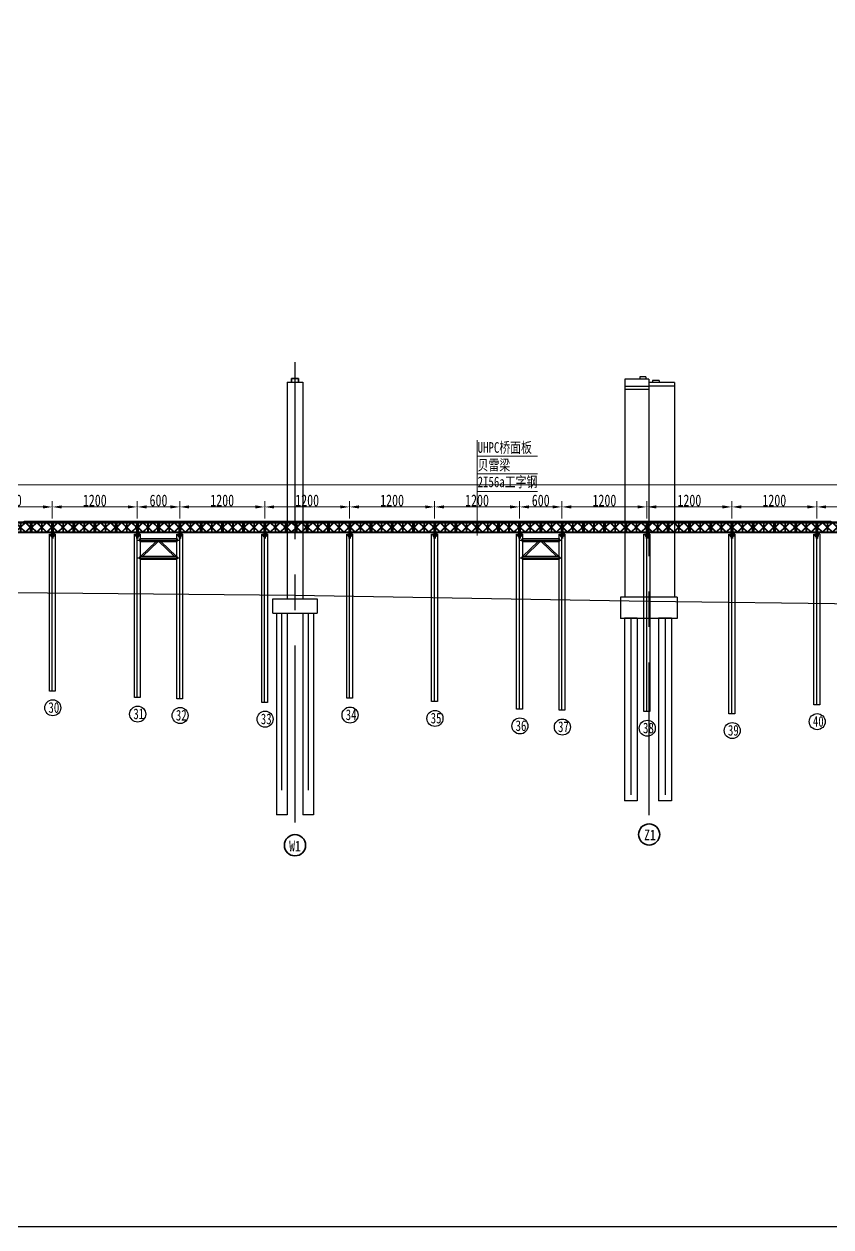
# Model space of a CAD drawing. Extents: x 0 to 558779, y 0 to 2762081.
# Drawn here: x 518345.9 to 518459.9, y 2757328.1 to 2757497.9 of the extents above; entities that cross this region are included whole.
import ezdxf
from ezdxf.enums import TextEntityAlignment as Align

# ---------------------------------------------------------------- set-up
doc = ezdxf.new("R2010")
doc.units = 0
doc.header["$LTSCALE"] = 20
doc.header["$PDMODE"] = 34
for name, pattern in [('CENTER', [2, 1.25, -0.25, 0.25, -0.25]), ('CENTER2', [28.575, 19.05, -3.175, 3.175, -3.175]), ('DASHED', [19.05, 12.7, -6.35])]:
    doc.linetypes.add(name, pattern=pattern)
for name, color, linetype, lineweight in [('6标注线', 3, 'Continuous', 13), ('center', 3, 'CENTER', 13), ('标注', 3, 'Continuous', 15), ('细虚线', 2, 'DASHED', 15)]:
    doc.layers.add(name, color=color, linetype=linetype, lineweight=lineweight)
for name, color, linetype in [('DashedLine', 2, 'DASHED'), ('ZdDmx', 7, 'Continuous'), ('主线墩号', 1, 'Continuous'), ('墩中心线', 6, 'CENTER'), ('点划线', 6, 'CENTER'), ('粗实线', 1, 'Continuous'), ('细实线', 8, 'Continuous'), ('设计高-B', 7, 'Continuous')]:
    doc.layers.add(name, color=color, linetype=linetype)
doc.styles.add('FS', font='仿宋_GB2312.ttf', dxfattribs={"width": 0.75})
doc.styles.add('仿宋', font='simfang_0.ttf', dxfattribs={"width": 0.8})
doc.dimstyles.new('100-1.5', dxfattribs={"dimscale": 0.66, "dimtxt": 2.5, "dimasz": 2, "dimexe": 1.25, "dimexo": 1.25, "dimgap": 0.125, "dimtad": 1, "dimdec": 0, "dimlfac": 100, "dimdsep": 46, "dimtxsty": 'FS', "dimcen": 0.001, "dimclrd": 3, "dimclre": 3, "dimclrt": 7, "dimadec": 4, "dimazin": 2, "dimtfac": 1, "dimtdec": 0, "dimtmove": 1, "dimatfit": 2, "dimfxlon": 1, "dimlwd": -1, "dimlwe": -1, "dimarcsym": 0})

# ---------------------------------------------------------------- blocks, each defined once
blk = doc.blocks.new('*U1241')
at = {"layer": '主线墩号', "color": 8, "lineweight": 35}
blk.add_circle((0, -34.78), 1.5, dxfattribs=at)
at = {"layer": '墩中心线', "color": 8}
for p, q in [((0, 33.42), (0, -32.03)), ((-1.88, -2), (-1.88, -30.47)), ((1.88, -2), (1.88, -30.47))]:
    blk.add_line(p, q, dxfattribs=at)
at = {"layer": '粗实线', "color": 8, "linetype": 'Continuous'}
for p, q in [((-1.1, 30.59), (-1.1, 0)), ((-1.1, 30.59), (1.1, 30.59)), ((1.1, 30.59), (1.1, 0)), ((-3.12, 0), (3.12, 0)), ((-3.12, -2), (-3.12, 0)), ((3.12, 0), (3.12, -2)), ((-3.12, -2), (3.12, -2)), ((-2.62, -2), (-1.12, -2))]:
    blk.add_line(p, q, dxfattribs=at)
at = {"layer": '粗实线', "color": 8, "lineweight": 35}
for p, q in [((-0.5, 30.59), (-0.5, 31.09)), ((-0.5, 31.09), (0.5, 31.09)), ((0.5, 31.09), (0.5, 30.59))]:
    blk.add_line(p, q, dxfattribs=at)
at = {"layer": '粗实线', "color": 8}
for p, q in [((-2.62, -2), (-2.62, -30.47)), ((-1.12, -2), (-1.12, -30.47)), ((1.12, -2), (1.12, -30.47)), ((2.62, -2), (2.62, -30.47)), ((-1.12, -30.47), (-2.62, -30.47)), ((2.62, -30.47), (1.12, -30.47))]:
    blk.add_line(p, q, dxfattribs=at)
at = {"layer": '主线墩号', "color": 8, "lineweight": 35, "style": '仿宋', "width": 0.8}
blk.add_attdef('墩号', text='', height=1.5, dxfattribs=at).set_placement((0, -35.65), align=Align.CENTER)
blk = doc.blocks.new('贝雷梁')
at = {"color": 7, "ltscale": 10}
for p, q in [((-7, 144), (-6, 145)), ((-7, 144), (-7, 135)), ((-7, 135), (-6, 135))]:
    blk.add_line(p, q, dxfattribs=at)
at = {"color": 7}
for p, q in [((-7, 144), (-7, 135)), ((-7, 4), (-6, 5)), ((-7, 4), (-6, 5)), ((-7, -4), (-7, 4)), ((-7, -4), (-7, 4)), ((-6, 145), (306, 145)), ((-6, 145), (306, 145)), ((-6, 135), (306, 135)), ((-6, 5), (306, 5)), ((6, 135), (6, 5)), ((7, 59), (7, 81)), ((7, 81), (18, 81)), ((7, 59), (18, 59)), ((9, 70), (79, 140)), ((9, 70), (79, 0)), ((12, 77), (70, 135)), ((12, 135), (12, 5)), ((12, 77), (16, 73)), ((12, 63), (16, 67)), ((12, 63), (70, 5)), ((16, 73), (79, 135)), ((16, 67), (79, 5)), ((18, 59), (18, 81)), ((79, 140), (150, 70)), ((79, 0), (150, 70)), ((143, 73), (80, 135)), ((143, 67), (80, 5)), ((147, 77), (89, 135)), ((147, 63), (89, 5)), ((141, 81), (159, 81)), ((141, 59), (141, 81)), ((141, 59), (159, 59)), ((143, 73), (147, 77)), ((143, 67), (147, 63)), ((147, 135), (147, 5)), ((220, 140), (150, 70)), ((220, 0), (150, 70)), ((153, 77), (211, 135)), ((153, 135), (153, 5)), ((157, 73), (153, 77)), ((157, 67), (153, 63)), ((153, 63), (211, 5)), ((157, 73), (220, 135)), ((157, 67), (220, 5)), ((159, 59), (159, 81)), ((291, 70), (220, 140)), ((291, 70), (220, 0)), ((284, 73), (221, 135)), ((284, 67), (221, 5)), ((288, 77), (230, 135)), ((288, 63), (230, 5)), ((282, 59), (282, 81)), ((293, 81), (282, 81)), ((282, 59), (293, 59)), ((288, 77), (284, 73)), ((288, 63), (284, 67)), ((288, 135), (288, 5)), ((293, 59), (293, 81)), ((294, 135), (294, 5)), ((307, 144), (306, 145)), ((307, 135), (306, 135)), ((307, 4), (306, 5)), ((307, 144), (307, 135)), ((307, -4), (307, 4)), ((-7, -4), (-6, -5)), ((-7, -4), (-6, -5)), ((-6, -5), (306, -5)), ((-6, -5), (306, -5)), ((307, -4), (306, -5))]:
    blk.add_line(p, q, dxfattribs=at)
at = {"color": 7, "ltscale": 10}
for centre in [(0, 140), (0, 140), (300, 140), (300, 140)]:
    blk.add_circle(centre, 2.5, dxfattribs=at)
at = {"color": 7}
for centre in [(0, 140), (0, 140), (0, 140), (0, 140), (0, 140), (0, 140), (0, 140), (0, 140), (0, 0), (300, 140), (300, 140), (300, 140), (300, 140), (300, 140), (300, 140), (300, 140), (300, 140), (300, 0), (300, 0), (300, 0), (300, 0), (300, 0), (300, 0)]:
    blk.add_circle(centre, 2.5, dxfattribs=at)
at = {"layer": 'center', "ltscale": 0.5}
for p, q in [((9, 145), (9, -5)), ((150, 145), (150, -5)), ((291, 145), (291, -5))]:
    blk.add_line(p, q, dxfattribs=at)
blk = doc.blocks.new('*U1230')
at = {"extrusion": (0, 0, -1), "xscale": -0.01000000000058208, "yscale": 0.009999999997671696, "zscale": -0.01000000000058208}
blk.add_blockref('贝雷梁', (1.5, -0.7), dxfattribs=at)
blk = doc.blocks.new('*U1231')
at = {"color": 0, "linetype": 'ByBlock', "lineweight": -2, "transparency": 16777216}
for p in [(300, 0), (303, 0), (306, 0), (309, 0), (312, 0), (315, 0), (318, 0), (321, 0), (324, 0), (327, 0), (330, 0), (333, 0), (336, 0), (339, 0), (342, 0), (345, 0), (348, 0), (351, 0), (354, 0), (357, 0), (360, 0), (363, 0), (366, 0), (369, 0), (372, 0), (375, 0), (378, 0), (381, 0), (384, 0), (387, 0), (390, 0), (393, 0), (396, 0), (399, 0), (402, 0), (405, 0), (408, 0), (411, 0), (414, 0)]:
    blk.add_blockref('*U1230', p, dxfattribs=at)
blk = doc.blocks.new('*U1233')
at = {"layer": '细实线', "color": 5}
blk.add_lwpolyline([(-0.995, 0.05), (0.995, 0.05), (0.995, -0.05), (-0.995, -0.05)], close=True, dxfattribs=at)
blk = doc.blocks.new('*U1232')
at = {"color": 0, "linetype": 'ByBlock', "lineweight": -2, "transparency": 16777216}
for p in [(302, 0), (304, 0), (306, 0), (308, 0), (310, 0), (312, 0), (314, 0), (316, 0), (318, 0), (320, 0), (322, 0), (324, 0), (326, 0), (328, 0), (330, 0), (332, 0), (334, 0), (336, 0), (338, 0), (340, 0), (342, 0), (344, 0), (346, 0), (348, 0), (350, 0), (352, 0), (354, 0), (356, 0), (358, 0), (360, 0), (362, 0), (364, 0), (366, 0), (368, 0), (370, 0), (372, 0), (374, 0), (376, 0), (378, 0), (380, 0), (382, 0), (384, 0), (386, 0), (388, 0), (390, 0), (392, 0), (394, 0), (396, 0), (398, 0), (400, 0), (402, 0), (404, 0), (406, 0), (408, 0), (410, 0), (412, 0), (414, 0)]:
    blk.add_blockref('*U1233', p, dxfattribs=at)
blk = doc.blocks.new('*D1272')
at = {"layer": 'DEFPOINTS', "color": 0, "transparency": 16777216}
for p in [(518349.86, 2757429.77), (518337.86, 2757426.19), (518349.86, 2757426.19)]:
    blk.add_point(p, dxfattribs=at)
at = {"layer": '标注', "color": 0, "transparency": 16777216}
for p, q in [((518337.86, 2757428.12), (518337.86, 2757430.59)), ((518339.18, 2757429.77), (518348.54, 2757429.77))]:
    blk.add_line(p, q, dxfattribs=at)
at = {"layer": '标注', "color": 0, "linetype": 'ByBlock', "transparency": 16777216}
blk.add_line((518349.86, 2757428.12), (518349.86, 2757430.59), dxfattribs=at)
at = {"layer": '标注', "color": 0, "transparency": 16777216}
for points in [[(518339.18, 2757429.99), (518339.18, 2757429.55), (518337.86, 2757429.77)], [(518348.54, 2757429.99), (518348.54, 2757429.55), (518349.86, 2757429.77)]]:
    blk.add_solid(points, dxfattribs=at)
at = {"layer": '标注', "color": 1, "transparency": 16777216, "insert": (518343.86, 2757430.68), "char_height": 1.65, "attachment_point": 5, "style": 'FS'}
blk.add_mtext('1200', dxfattribs=at)
blk = doc.blocks.new('*D1273')
at = {"layer": 'DEFPOINTS', "color": 0, "transparency": 16777216}
for p in [(518361.86, 2757429.77), (518349.86, 2757426.19), (518361.86, 2757426.19)]:
    blk.add_point(p, dxfattribs=at)
at = {"layer": '标注', "color": 0, "transparency": 16777216}
for p, q in [((518349.86, 2757428.12), (518349.86, 2757430.59)), ((518351.18, 2757429.77), (518360.54, 2757429.77))]:
    blk.add_line(p, q, dxfattribs=at)
at = {"layer": '标注', "color": 0, "linetype": 'ByBlock', "transparency": 16777216}
blk.add_line((518361.86, 2757428.12), (518361.86, 2757430.59), dxfattribs=at)
at = {"layer": '标注', "color": 0, "transparency": 16777216}
for points in [[(518351.18, 2757429.99), (518351.18, 2757429.55), (518349.86, 2757429.77)], [(518360.54, 2757429.99), (518360.54, 2757429.55), (518361.86, 2757429.77)]]:
    blk.add_solid(points, dxfattribs=at)
at = {"layer": '标注', "color": 1, "transparency": 16777216, "insert": (518355.86, 2757430.68), "char_height": 1.65, "attachment_point": 5, "style": 'FS'}
blk.add_mtext('1200', dxfattribs=at)
blk = doc.blocks.new('*D1274')
at = {"layer": 'DEFPOINTS', "color": 0, "transparency": 16777216}
for p in [(518367.86, 2757429.77), (518361.86, 2757426.19), (518367.86, 2757426.19)]:
    blk.add_point(p, dxfattribs=at)
at = {"layer": '标注', "color": 0, "transparency": 16777216}
for p, q in [((518361.86, 2757428.12), (518361.86, 2757430.59)), ((518363.18, 2757429.77), (518366.54, 2757429.77))]:
    blk.add_line(p, q, dxfattribs=at)
at = {"layer": '标注', "color": 0, "linetype": 'ByBlock', "transparency": 16777216}
blk.add_line((518367.86, 2757428.12), (518367.86, 2757430.59), dxfattribs=at)
at = {"layer": '标注', "color": 0, "transparency": 16777216}
for points in [[(518363.18, 2757429.99), (518363.18, 2757429.55), (518361.86, 2757429.77)], [(518366.54, 2757429.99), (518366.54, 2757429.55), (518367.86, 2757429.77)]]:
    blk.add_solid(points, dxfattribs=at)
at = {"layer": '标注', "color": 1, "transparency": 16777216, "insert": (518364.86, 2757430.68), "char_height": 1.65, "attachment_point": 5, "style": 'FS'}
blk.add_mtext('600', dxfattribs=at)
blk = doc.blocks.new('*D1275')
at = {"layer": 'DEFPOINTS', "color": 0, "transparency": 16777216}
for p in [(518379.86, 2757429.77), (518367.86, 2757426.19), (518379.86, 2757426.19)]:
    blk.add_point(p, dxfattribs=at)
at = {"layer": '标注', "color": 0, "transparency": 16777216}
for p, q in [((518367.86, 2757428.12), (518367.86, 2757430.59)), ((518369.18, 2757429.77), (518378.54, 2757429.77))]:
    blk.add_line(p, q, dxfattribs=at)
at = {"layer": '标注', "color": 0, "linetype": 'ByBlock', "transparency": 16777216}
blk.add_line((518379.86, 2757428.12), (518379.86, 2757430.59), dxfattribs=at)
at = {"layer": '标注', "color": 0, "transparency": 16777216}
for points in [[(518369.18, 2757429.99), (518369.18, 2757429.55), (518367.86, 2757429.77)], [(518378.54, 2757429.99), (518378.54, 2757429.55), (518379.86, 2757429.77)]]:
    blk.add_solid(points, dxfattribs=at)
at = {"layer": '标注', "color": 1, "transparency": 16777216, "insert": (518373.86, 2757430.68), "char_height": 1.65, "attachment_point": 5, "style": 'FS'}
blk.add_mtext('1200', dxfattribs=at)
blk = doc.blocks.new('*D1276')
at = {"layer": 'DEFPOINTS', "color": 0, "transparency": 16777216}
for p in [(518391.86, 2757429.77), (518379.86, 2757426.19), (518391.86, 2757426.19)]:
    blk.add_point(p, dxfattribs=at)
at = {"layer": '标注', "color": 0, "transparency": 16777216}
for p, q in [((518379.86, 2757428.12), (518379.86, 2757430.59)), ((518381.18, 2757429.77), (518390.54, 2757429.77))]:
    blk.add_line(p, q, dxfattribs=at)
at = {"layer": '标注', "color": 0, "linetype": 'ByBlock', "transparency": 16777216}
blk.add_line((518391.86, 2757428.12), (518391.86, 2757430.59), dxfattribs=at)
at = {"layer": '标注', "color": 0, "transparency": 16777216}
for points in [[(518381.18, 2757429.99), (518381.18, 2757429.55), (518379.86, 2757429.77)], [(518390.54, 2757429.99), (518390.54, 2757429.55), (518391.86, 2757429.77)]]:
    blk.add_solid(points, dxfattribs=at)
at = {"layer": '标注', "color": 1, "transparency": 16777216, "insert": (518385.86, 2757430.68), "char_height": 1.65, "attachment_point": 5, "style": 'FS'}
blk.add_mtext('1200', dxfattribs=at)
blk = doc.blocks.new('*D1277')
at = {"layer": 'DEFPOINTS', "color": 0, "transparency": 16777216}
for p in [(518403.86, 2757429.77), (518391.86, 2757426.19), (518403.86, 2757426.19)]:
    blk.add_point(p, dxfattribs=at)
at = {"layer": '标注', "color": 0, "transparency": 16777216}
for p, q in [((518391.86, 2757428.12), (518391.86, 2757430.59)), ((518393.18, 2757429.77), (518402.54, 2757429.77))]:
    blk.add_line(p, q, dxfattribs=at)
at = {"layer": '标注', "color": 0, "linetype": 'ByBlock', "transparency": 16777216}
blk.add_line((518403.86, 2757428.12), (518403.86, 2757430.59), dxfattribs=at)
at = {"layer": '标注', "color": 0, "transparency": 16777216}
for points in [[(518393.18, 2757429.99), (518393.18, 2757429.55), (518391.86, 2757429.77)], [(518402.54, 2757429.99), (518402.54, 2757429.55), (518403.86, 2757429.77)]]:
    blk.add_solid(points, dxfattribs=at)
at = {"layer": '标注', "color": 1, "transparency": 16777216, "insert": (518397.86, 2757430.68), "char_height": 1.65, "attachment_point": 5, "style": 'FS'}
blk.add_mtext('1200', dxfattribs=at)
blk = doc.blocks.new('*D1278')
at = {"layer": 'DEFPOINTS', "color": 0, "transparency": 16777216}
for p in [(518415.86, 2757429.77), (518403.86, 2757426.19), (518415.86, 2757426.19)]:
    blk.add_point(p, dxfattribs=at)
at = {"layer": '标注', "color": 0, "transparency": 16777216}
for p, q in [((518403.86, 2757428.12), (518403.86, 2757430.59)), ((518405.18, 2757429.77), (518414.54, 2757429.77))]:
    blk.add_line(p, q, dxfattribs=at)
at = {"layer": '标注', "color": 0, "linetype": 'ByBlock', "transparency": 16777216}
blk.add_line((518415.86, 2757428.12), (518415.86, 2757430.59), dxfattribs=at)
at = {"layer": '标注', "color": 0, "transparency": 16777216}
for points in [[(518405.18, 2757429.99), (518405.18, 2757429.55), (518403.86, 2757429.77)], [(518414.54, 2757429.99), (518414.54, 2757429.55), (518415.86, 2757429.77)]]:
    blk.add_solid(points, dxfattribs=at)
at = {"layer": '标注', "color": 1, "transparency": 16777216, "insert": (518409.86, 2757430.68), "char_height": 1.65, "attachment_point": 5, "style": 'FS'}
blk.add_mtext('1200', dxfattribs=at)
blk = doc.blocks.new('*D1279')
at = {"layer": 'DEFPOINTS', "color": 0, "transparency": 16777216}
for p in [(518421.86, 2757429.77), (518415.86, 2757426.19), (518421.86, 2757426.19)]:
    blk.add_point(p, dxfattribs=at)
at = {"layer": '标注', "color": 0, "transparency": 16777216}
for p, q in [((518415.86, 2757428.12), (518415.86, 2757430.59)), ((518417.18, 2757429.77), (518420.54, 2757429.77))]:
    blk.add_line(p, q, dxfattribs=at)
at = {"layer": '标注', "color": 0, "linetype": 'ByBlock', "transparency": 16777216}
blk.add_line((518421.86, 2757428.12), (518421.86, 2757430.59), dxfattribs=at)
at = {"layer": '标注', "color": 0, "transparency": 16777216}
for points in [[(518417.18, 2757429.99), (518417.18, 2757429.55), (518415.86, 2757429.77)], [(518420.54, 2757429.99), (518420.54, 2757429.55), (518421.86, 2757429.77)]]:
    blk.add_solid(points, dxfattribs=at)
at = {"layer": '标注', "color": 1, "transparency": 16777216, "insert": (518418.86, 2757430.68), "char_height": 1.65, "attachment_point": 5, "style": 'FS'}
blk.add_mtext('600', dxfattribs=at)
blk = doc.blocks.new('*D1280')
at = {"layer": 'DEFPOINTS', "color": 0, "transparency": 16777216}
for p in [(518433.86, 2757429.77), (518421.86, 2757426.19), (518433.86, 2757426.19)]:
    blk.add_point(p, dxfattribs=at)
at = {"layer": '标注', "color": 0, "transparency": 16777216}
for p, q in [((518421.86, 2757428.12), (518421.86, 2757430.59)), ((518423.18, 2757429.77), (518432.54, 2757429.77))]:
    blk.add_line(p, q, dxfattribs=at)
at = {"layer": '标注', "color": 0, "linetype": 'ByBlock', "transparency": 16777216}
blk.add_line((518433.86, 2757428.12), (518433.86, 2757430.59), dxfattribs=at)
at = {"layer": '标注', "color": 0, "transparency": 16777216}
for points in [[(518423.18, 2757429.99), (518423.18, 2757429.55), (518421.86, 2757429.77)], [(518432.54, 2757429.99), (518432.54, 2757429.55), (518433.86, 2757429.77)]]:
    blk.add_solid(points, dxfattribs=at)
at = {"layer": '标注', "color": 1, "transparency": 16777216, "insert": (518427.86, 2757430.68), "char_height": 1.65, "attachment_point": 5, "style": 'FS'}
blk.add_mtext('1200', dxfattribs=at)
blk = doc.blocks.new('*D1281')
at = {"layer": 'DEFPOINTS', "color": 0, "transparency": 16777216}
for p in [(518445.86, 2757429.77), (518433.86, 2757426.19), (518445.86, 2757426.19)]:
    blk.add_point(p, dxfattribs=at)
at = {"layer": '标注', "color": 0, "transparency": 16777216}
for p, q in [((518433.86, 2757428.12), (518433.86, 2757430.59)), ((518435.18, 2757429.77), (518444.54, 2757429.77))]:
    blk.add_line(p, q, dxfattribs=at)
at = {"layer": '标注', "color": 0, "linetype": 'ByBlock', "transparency": 16777216}
blk.add_line((518445.86, 2757428.12), (518445.86, 2757430.59), dxfattribs=at)
at = {"layer": '标注', "color": 0, "transparency": 16777216}
for points in [[(518435.18, 2757429.99), (518435.18, 2757429.55), (518433.86, 2757429.77)], [(518444.54, 2757429.99), (518444.54, 2757429.55), (518445.86, 2757429.77)]]:
    blk.add_solid(points, dxfattribs=at)
at = {"layer": '标注', "color": 1, "transparency": 16777216, "insert": (518439.86, 2757430.68), "char_height": 1.65, "attachment_point": 5, "style": 'FS'}
blk.add_mtext('1200', dxfattribs=at)
blk = doc.blocks.new('*D1282')
at = {"layer": 'DEFPOINTS', "color": 0, "transparency": 16777216}
for p in [(518457.86, 2757429.77), (518445.86, 2757426.19), (518457.86, 2757426.19)]:
    blk.add_point(p, dxfattribs=at)
at = {"layer": '标注', "color": 0, "transparency": 16777216}
for p, q in [((518445.86, 2757428.12), (518445.86, 2757430.59)), ((518447.18, 2757429.77), (518456.54, 2757429.77))]:
    blk.add_line(p, q, dxfattribs=at)
at = {"layer": '标注', "color": 0, "linetype": 'ByBlock', "transparency": 16777216}
blk.add_line((518457.86, 2757428.12), (518457.86, 2757430.59), dxfattribs=at)
at = {"layer": '标注', "color": 0, "transparency": 16777216}
for points in [[(518447.18, 2757429.99), (518447.18, 2757429.55), (518445.86, 2757429.77)], [(518456.54, 2757429.99), (518456.54, 2757429.55), (518457.86, 2757429.77)]]:
    blk.add_solid(points, dxfattribs=at)
at = {"layer": '标注', "color": 1, "transparency": 16777216, "insert": (518451.86, 2757430.68), "char_height": 1.65, "attachment_point": 5, "style": 'FS'}
blk.add_mtext('1200', dxfattribs=at)
blk = doc.blocks.new('*D1283')
at = {"layer": 'DEFPOINTS', "color": 0, "transparency": 16777216}
for p in [(518469.86, 2757429.77), (518457.86, 2757426.19), (518469.86, 2757426.19)]:
    blk.add_point(p, dxfattribs=at)
at = {"layer": '标注', "color": 0, "transparency": 16777216}
for p, q in [((518457.86, 2757428.12), (518457.86, 2757430.59)), ((518459.18, 2757429.77), (518468.54, 2757429.77))]:
    blk.add_line(p, q, dxfattribs=at)
at = {"layer": '标注', "color": 0, "linetype": 'ByBlock', "transparency": 16777216}
blk.add_line((518469.86, 2757428.12), (518469.86, 2757430.59), dxfattribs=at)
at = {"layer": '标注', "color": 0, "transparency": 16777216}
for points in [[(518459.18, 2757429.99), (518459.18, 2757429.55), (518457.86, 2757429.77)], [(518468.54, 2757429.99), (518468.54, 2757429.55), (518469.86, 2757429.77)]]:
    blk.add_solid(points, dxfattribs=at)
at = {"layer": '标注', "color": 1, "transparency": 16777216, "insert": (518463.86, 2757430.68), "char_height": 1.65, "attachment_point": 5, "style": 'FS'}
blk.add_mtext('1200', dxfattribs=at)
blk = doc.blocks.new('*D1384')
at = {"layer": 'DEFPOINTS', "color": 0}
for p in [(518538.86, 2757432.88), (518043.86, 2757427.59), (518538.86, 2757427.59)]:
    blk.add_point(p, dxfattribs=at)
at = {"layer": '标注', "color": 0}
for p, q in [((518043.86, 2757431.23), (518043.86, 2757433.71)), ((518045.18, 2757432.88), (518537.54, 2757432.88)), ((518538.86, 2757431.23), (518538.86, 2757433.71))]:
    blk.add_line(p, q, dxfattribs=at)
for points in [[(518045.18, 2757433.1), (518045.18, 2757432.66), (518043.86, 2757432.88)], [(518537.54, 2757432.66), (518537.54, 2757433.1), (518538.86, 2757432.88)]]:
    blk.add_solid(points, dxfattribs=at)
at = {"layer": '标注', "color": 1, "insert": (518291.36, 2757433.79), "char_height": 1.65, "attachment_point": 5, "style": 'FS'}
blk.add_mtext('49500', dxfattribs=at)

msp = doc.modelspace()

# ---------------------------------------------------------------- linework, layer by layer
for p, q in [((518349.448, 2757425.935), (518349.643, 2757425.935)), ((518349.643, 2757425.935), (518349.643, 2757425.585)), ((518350.268, 2757425.935), (518350.073, 2757425.935)), ((518350.073, 2757425.935), (518350.073, 2757425.585)), ((518361.448, 2757425.935), (518361.643, 2757425.935)), ((518361.643, 2757425.935), (518361.643, 2757425.585)), ((518362.268, 2757425.935), (518362.073, 2757425.935)), ((518362.073, 2757425.935), (518362.073, 2757425.585)), ((518367.448, 2757425.935), (518367.643, 2757425.935)), ((518367.643, 2757425.935), (518367.643, 2757425.585)), ((518368.268, 2757425.935), (518368.073, 2757425.935)), ((518368.073, 2757425.935), (518368.073, 2757425.585)), ((518379.448, 2757425.935), (518379.643, 2757425.935)), ((518379.643, 2757425.935), (518379.643, 2757425.585)), ((518380.268, 2757425.935), (518380.073, 2757425.935)), ((518380.073, 2757425.935), (518380.073, 2757425.585)), ((518391.448, 2757425.935), (518391.643, 2757425.935)), ((518391.643, 2757425.935), (518391.643, 2757425.585)), ((518392.268, 2757425.935), (518392.073, 2757425.935)), ((518392.073, 2757425.935), (518392.073, 2757425.585)), ((518403.448, 2757425.935), (518403.643, 2757425.935)), ((518403.643, 2757425.935), (518403.643, 2757425.585)), ((518404.268, 2757425.935), (518404.073, 2757425.935)), ((518404.073, 2757425.935), (518404.073, 2757425.585)), ((518415.448, 2757425.935), (518415.643, 2757425.935)), ((518415.643, 2757425.935), (518415.643, 2757425.585)), ((518416.268, 2757425.935), (518416.073, 2757425.935)), ((518416.073, 2757425.935), (518416.073, 2757425.585)), ((518421.448, 2757425.935), (518421.643, 2757425.935)), ((518421.643, 2757425.935), (518421.643, 2757425.585)), ((518422.268, 2757425.935), (518422.073, 2757425.935)), ((518422.073, 2757425.935), (518422.073, 2757425.585)), ((518433.448, 2757425.935), (518433.643, 2757425.935)), ((518433.643, 2757425.935), (518433.643, 2757425.585)), ((518434.268, 2757425.935), (518434.073, 2757425.935)), ((518434.073, 2757425.935), (518434.073, 2757425.585)), ((518445.448, 2757425.935), (518445.643, 2757425.935)), ((518445.643, 2757425.935), (518445.643, 2757425.585)), ((518446.268, 2757425.935), (518446.073, 2757425.935)), ((518446.073, 2757425.935), (518446.073, 2757425.585)), ((518457.448, 2757425.935), (518457.643, 2757425.935)), ((518457.643, 2757425.935), (518457.643, 2757425.585)), ((518458.268, 2757425.935), (518458.073, 2757425.935)), ((518458.073, 2757425.935), (518458.073, 2757425.585)), ((518350.073, 2757425.585), (518349.643, 2757425.585)), ((518362.073, 2757425.585), (518361.643, 2757425.585)), ((518362.307, 2757422.773), (518364.513, 2757424.896)), ((518362.596, 2757422.773), (518364.802, 2757424.896)), ((518367.121, 2757422.773), (518364.915, 2757424.896)), ((518367.409, 2757422.773), (518365.203, 2757424.896)), ((518368.073, 2757425.585), (518367.643, 2757425.585)), ((518380.073, 2757425.585), (518379.643, 2757425.585)), ((518392.073, 2757425.585), (518391.643, 2757425.585)), ((518404.073, 2757425.585), (518403.643, 2757425.585)), ((518416.073, 2757425.585), (518415.643, 2757425.585)), ((518416.307, 2757422.773), (518418.514, 2757424.896)), ((518416.596, 2757422.773), (518418.802, 2757424.896)), ((518421.121, 2757422.773), (518418.915, 2757424.896)), ((518421.41, 2757422.773), (518419.203, 2757424.896)), ((518422.073, 2757425.585), (518421.643, 2757425.585)), ((518434.073, 2757425.585), (518433.643, 2757425.585)), ((518446.073, 2757425.585), (518445.643, 2757425.585)), ((518458.073, 2757425.585), (518457.643, 2757425.585))]:
    msp.add_line(p, q)
at = {"color": 1, "ltscale": 10}
for p, q in [((518349.771, 2757425.585), (518349.771, 2757425.305)), ((518349.78, 2757425.585), (518349.78, 2757425.305)), ((518349.937, 2757425.585), (518349.937, 2757425.305)), ((518349.946, 2757425.585), (518349.946, 2757425.305)), ((518361.771, 2757425.585), (518361.771, 2757425.305)), ((518361.78, 2757425.585), (518361.78, 2757425.305)), ((518361.937, 2757425.585), (518361.937, 2757425.305)), ((518361.946, 2757425.585), (518361.946, 2757425.305)), ((518367.771, 2757425.585), (518367.771, 2757425.305)), ((518367.78, 2757425.585), (518367.78, 2757425.305)), ((518367.937, 2757425.585), (518367.937, 2757425.305)), ((518367.946, 2757425.585), (518367.946, 2757425.305)), ((518379.771, 2757425.585), (518379.771, 2757425.305)), ((518379.78, 2757425.585), (518379.78, 2757425.305)), ((518379.937, 2757425.585), (518379.937, 2757425.305)), ((518379.946, 2757425.585), (518379.946, 2757425.305)), ((518391.771, 2757425.585), (518391.771, 2757425.305)), ((518391.78, 2757425.585), (518391.78, 2757425.305)), ((518391.937, 2757425.585), (518391.937, 2757425.305)), ((518391.946, 2757425.585), (518391.946, 2757425.305)), ((518403.771, 2757425.585), (518403.771, 2757425.305)), ((518403.78, 2757425.585), (518403.78, 2757425.305)), ((518403.937, 2757425.585), (518403.937, 2757425.305)), ((518403.946, 2757425.585), (518403.946, 2757425.305)), ((518415.771, 2757425.585), (518415.771, 2757425.305)), ((518415.78, 2757425.585), (518415.78, 2757425.305)), ((518415.937, 2757425.585), (518415.937, 2757425.305)), ((518415.946, 2757425.585), (518415.946, 2757425.305)), ((518421.771, 2757425.585), (518421.771, 2757425.305)), ((518421.78, 2757425.585), (518421.78, 2757425.305)), ((518421.937, 2757425.585), (518421.937, 2757425.305)), ((518421.946, 2757425.585), (518421.946, 2757425.305)), ((518433.771, 2757425.585), (518433.771, 2757425.305)), ((518433.78, 2757425.585), (518433.78, 2757425.305)), ((518433.937, 2757425.585), (518433.937, 2757425.305)), ((518433.946, 2757425.585), (518433.946, 2757425.305)), ((518445.771, 2757425.585), (518445.771, 2757425.305)), ((518445.78, 2757425.585), (518445.78, 2757425.305)), ((518445.937, 2757425.585), (518445.937, 2757425.305)), ((518445.946, 2757425.585), (518445.946, 2757425.305)), ((518457.771, 2757425.585), (518457.771, 2757425.305)), ((518457.78, 2757425.585), (518457.78, 2757425.305)), ((518457.937, 2757425.585), (518457.937, 2757425.305)), ((518457.946, 2757425.585), (518457.946, 2757425.305))]:
    msp.add_line(p, q, dxfattribs=at)
at = {"color": 1}
for p, q in [((518349.78, 2757425.305), (518349.771, 2757425.305)), ((518349.937, 2757425.305), (518349.946, 2757425.305)), ((518361.78, 2757425.305), (518361.771, 2757425.305)), ((518361.937, 2757425.305), (518361.946, 2757425.305)), ((518367.78, 2757425.305), (518367.771, 2757425.305)), ((518367.937, 2757425.305), (518367.946, 2757425.305)), ((518379.78, 2757425.305), (518379.771, 2757425.305)), ((518379.937, 2757425.305), (518379.946, 2757425.305)), ((518391.78, 2757425.305), (518391.771, 2757425.305)), ((518391.937, 2757425.305), (518391.946, 2757425.305)), ((518403.78, 2757425.305), (518403.771, 2757425.305)), ((518403.937, 2757425.305), (518403.946, 2757425.305)), ((518415.78, 2757425.305), (518415.771, 2757425.305)), ((518415.937, 2757425.305), (518415.946, 2757425.305)), ((518421.78, 2757425.305), (518421.771, 2757425.305)), ((518421.937, 2757425.305), (518421.946, 2757425.305)), ((518433.78, 2757425.305), (518433.771, 2757425.305)), ((518433.937, 2757425.305), (518433.946, 2757425.305)), ((518445.78, 2757425.305), (518445.771, 2757425.305)), ((518445.937, 2757425.305), (518445.946, 2757425.305)), ((518457.78, 2757425.305), (518457.771, 2757425.305)), ((518457.937, 2757425.305), (518457.946, 2757425.305))]:
    msp.add_line(p, q, dxfattribs=at)
at = {"linetype": 'CENTER', "ltscale": 0.05}
for p, q in [((518349.775, 2757425.585), (518349.775, 2757425.305)), ((518349.941, 2757425.585), (518349.941, 2757425.305)), ((518361.775, 2757425.585), (518361.775, 2757425.305)), ((518361.941, 2757425.585), (518361.941, 2757425.305)), ((518367.775, 2757425.585), (518367.775, 2757425.305)), ((518367.941, 2757425.585), (518367.941, 2757425.305)), ((518379.775, 2757425.585), (518379.775, 2757425.305)), ((518379.941, 2757425.585), (518379.941, 2757425.305)), ((518391.775, 2757425.585), (518391.775, 2757425.305)), ((518391.941, 2757425.585), (518391.941, 2757425.305)), ((518403.775, 2757425.585), (518403.775, 2757425.305)), ((518403.941, 2757425.585), (518403.941, 2757425.305)), ((518415.775, 2757425.585), (518415.775, 2757425.305)), ((518415.941, 2757425.585), (518415.941, 2757425.305)), ((518421.775, 2757425.585), (518421.775, 2757425.305)), ((518421.941, 2757425.585), (518421.941, 2757425.305)), ((518433.775, 2757425.585), (518433.775, 2757425.305)), ((518433.941, 2757425.585), (518433.941, 2757425.305)), ((518445.775, 2757425.585), (518445.775, 2757425.305)), ((518445.941, 2757425.585), (518445.941, 2757425.305)), ((518457.775, 2757425.585), (518457.775, 2757425.305)), ((518457.941, 2757425.585), (518457.941, 2757425.305))]:
    msp.add_line(p, q, dxfattribs=at)
at = {"color": 3, "linetype": 'CENTER2', "ltscale": 0.1}
for p, q in [((518349.858, 2757403.782), (518349.858, 2757425.585)), ((518361.858, 2757402.888), (518361.858, 2757425.585)), ((518367.858, 2757402.695), (518367.858, 2757425.585)), ((518379.858, 2757402.174), (518379.858, 2757425.585)), ((518391.858, 2757402.757), (518391.858, 2757425.585)), ((518403.858, 2757402.286), (518403.858, 2757425.585)), ((518415.858, 2757401.215), (518415.858, 2757425.585)), ((518421.858, 2757401.065), (518421.858, 2757425.585)), ((518433.858, 2757400.895), (518433.858, 2757425.585)), ((518445.858, 2757400.566), (518445.858, 2757425.585)), ((518457.858, 2757401.823), (518457.858, 2757425.585))]:
    msp.add_line(p, q, dxfattribs=at)
at = {"color": 3, "linetype": 'CENTER2'}
for p, q in [((518361.858, 2757425.085), (518367.858, 2757425.085)), ((518415.858, 2757425.085), (518421.858, 2757425.085)), ((518361.858, 2757422.585), (518367.858, 2757422.585)), ((518415.858, 2757422.585), (518421.858, 2757422.585))]:
    msp.add_line(p, q, dxfattribs=at)
at = {"color": 0}
msp.add_lwpolyline([(518015.117, 2757901.832), (518685.096, 2757901.832), (518685.096, 2757328.13), (518015.117, 2757328.13)], close=True, dxfattribs=at)
at = {"color": 5}
for points in [[(518350.268, 2757425.935), (518350.268, 2757417.872), (518350.268, 2757403.782), (518349.448, 2757403.782), (518349.448, 2757425.935)], [(518362.268, 2757425.935), (518362.268, 2757417.872), (518362.268, 2757402.888), (518361.448, 2757402.888), (518361.448, 2757425.935)], [(518368.268, 2757425.935), (518368.268, 2757417.872), (518368.268, 2757402.695), (518367.448, 2757402.695), (518367.448, 2757425.935)], [(518380.268, 2757425.935), (518380.268, 2757417.872), (518380.268, 2757402.174), (518379.448, 2757402.174), (518379.448, 2757425.935)], [(518392.268, 2757425.935), (518392.268, 2757417.872), (518392.268, 2757402.757), (518391.448, 2757402.757), (518391.448, 2757425.935)], [(518404.268, 2757425.935), (518404.268, 2757417.872), (518404.268, 2757402.286), (518403.448, 2757402.286), (518403.448, 2757425.935)], [(518416.268, 2757425.935), (518416.268, 2757417.872), (518416.268, 2757401.215), (518415.448, 2757401.215), (518415.448, 2757425.935)], [(518422.268, 2757425.935), (518422.268, 2757417.872), (518422.268, 2757401.065), (518421.448, 2757401.065), (518421.448, 2757425.935)], [(518434.268, 2757425.935), (518434.268, 2757417.872), (518434.268, 2757400.895), (518433.448, 2757400.895), (518433.448, 2757425.935)], [(518446.268, 2757425.935), (518446.268, 2757417.872), (518446.268, 2757400.566), (518445.448, 2757400.566), (518445.448, 2757425.935)], [(518458.268, 2757425.935), (518458.268, 2757417.872), (518458.268, 2757401.823), (518457.448, 2757401.823), (518457.448, 2757425.935)]]:
    msp.add_lwpolyline(points, dxfattribs=at)
for points in [[(518349.643, 2757425.92), (518349.769, 2757425.92), (518349.769, 2757425.67), (518349.643, 2757425.67)], [(518350.073, 2757425.92), (518349.948, 2757425.92), (518349.948, 2757425.67), (518350.073, 2757425.67)], [(518361.643, 2757425.92), (518361.769, 2757425.92), (518361.769, 2757425.67), (518361.643, 2757425.67)], [(518362.073, 2757425.92), (518361.948, 2757425.92), (518361.948, 2757425.67), (518362.073, 2757425.67)], [(518367.643, 2757425.92), (518367.769, 2757425.92), (518367.769, 2757425.67), (518367.643, 2757425.67)], [(518368.073, 2757425.92), (518367.948, 2757425.92), (518367.948, 2757425.67), (518368.073, 2757425.67)], [(518379.643, 2757425.92), (518379.769, 2757425.92), (518379.769, 2757425.67), (518379.643, 2757425.67)], [(518380.073, 2757425.92), (518379.948, 2757425.92), (518379.948, 2757425.67), (518380.073, 2757425.67)], [(518391.643, 2757425.92), (518391.769, 2757425.92), (518391.769, 2757425.67), (518391.643, 2757425.67)], [(518392.073, 2757425.92), (518391.948, 2757425.92), (518391.948, 2757425.67), (518392.073, 2757425.67)], [(518403.643, 2757425.92), (518403.769, 2757425.92), (518403.769, 2757425.67), (518403.643, 2757425.67)], [(518404.073, 2757425.92), (518403.948, 2757425.92), (518403.948, 2757425.67), (518404.073, 2757425.67)], [(518415.643, 2757425.92), (518415.769, 2757425.92), (518415.769, 2757425.67), (518415.643, 2757425.67)], [(518416.073, 2757425.92), (518415.948, 2757425.92), (518415.948, 2757425.67), (518416.073, 2757425.67)], [(518421.643, 2757425.92), (518421.769, 2757425.92), (518421.769, 2757425.67), (518421.643, 2757425.67)], [(518422.073, 2757425.92), (518421.948, 2757425.92), (518421.948, 2757425.67), (518422.073, 2757425.67)], [(518433.643, 2757425.92), (518433.769, 2757425.92), (518433.769, 2757425.67), (518433.643, 2757425.67)], [(518434.073, 2757425.92), (518433.948, 2757425.92), (518433.948, 2757425.67), (518434.073, 2757425.67)], [(518445.643, 2757425.92), (518445.769, 2757425.92), (518445.769, 2757425.67), (518445.643, 2757425.67)], [(518446.073, 2757425.92), (518445.948, 2757425.92), (518445.948, 2757425.67), (518446.073, 2757425.67)], [(518457.643, 2757425.92), (518457.769, 2757425.92), (518457.769, 2757425.67), (518457.643, 2757425.67)], [(518458.073, 2757425.92), (518457.948, 2757425.92), (518457.948, 2757425.67), (518458.073, 2757425.67)]]:
    msp.add_lwpolyline(points, close=True, dxfattribs=at)
for points in [[(518362.268, 2757425.273, 0.6776376), (518362.268, 2757424.896), (518367.448, 2757424.896, 0.6776376), (518367.448, 2757425.273)], [(518416.268, 2757425.273, 0.6776376), (518416.268, 2757424.896), (518421.448, 2757424.896, 0.6776376), (518421.448, 2757425.273)], [(518362.268, 2757422.773, 0.6776376), (518362.268, 2757422.396), (518367.448, 2757422.396, 0.6776376), (518367.448, 2757422.773)], [(518416.268, 2757422.773, 0.6776376), (518416.268, 2757422.396), (518421.448, 2757422.396, 0.6776376), (518421.448, 2757422.773)]]:
    msp.add_lwpolyline(points, format="xyb", close=True, dxfattribs=at)
for centre in [(518349.917, 2757401.414), (518361.917, 2757400.52), (518367.917, 2757400.327), (518379.917, 2757399.806), (518391.917, 2757400.39), (518403.917, 2757399.918), (518457.917, 2757399.456), (518415.917, 2757398.847), (518421.917, 2757398.697), (518433.917, 2757398.527), (518445.917, 2757398.198)]:
    msp.add_circle(centre, 1.132, dxfattribs=at)
at = {"layer": '6标注线', "color": 0}
for p, q in [((518409.866, 2757436.936), (518418.403, 2757436.936)), ((518409.866, 2757434.436), (518418.403, 2757434.436)), ((518409.866, 2757431.936), (518418.403, 2757431.936))]:
    msp.add_line(p, q, dxfattribs=at)
at = {"layer": 'DashedLine', "color": 8, "ltscale": 0.1}
msp.add_line((518430.738, 2757446.827), (518434.138, 2757446.827), dxfattribs=at)
at = {"layer": 'ZdDmx', "color": 3}
msp.add_lwpolyline([(518034.138, 2757425.625), (518045.838, 2757425.625), (518047.838, 2757423.165), (518084.138, 2757420.765), (518184.138, 2757421.125), (518234.138, 2757420.135), (518284.138, 2757419.105), (518334.138, 2757417.805), (518384.138, 2757417.295), (518434.138, 2757416.465), (518524.138, 2757415.315), (518664.138, 2757417.555), (518754.138, 2757421.275), (518756.075, 2757421.319)], dxfattribs=at)
at = {"layer": '主线墩号', "color": 8, "lineweight": 35}
msp.add_circle((518434.178, 2757383.53), 1.5, dxfattribs=at)
at = {"layer": '标注', "color": 0}
msp.add_lwpolyline([(518409.866, 2757425.714), (518409.866, 2757439.181)], dxfattribs=at)
at = {"layer": '点划线', "color": 8}
for p, q in [((518434.138, 2757447.827), (518434.138, 2757386.28)), ((518434.138, 2757447.827), (518434.138, 2757447.327)), ((518431.588, 2757414.115), (518431.588, 2757414.015)), ((518431.588, 2757414.115), (518431.588, 2757388.28)), ((518436.418, 2757414.115), (518436.418, 2757414.015)), ((518436.418, 2757414.115), (518436.418, 2757388.28))]:
    msp.add_line(p, q, dxfattribs=at)
at = {"layer": '粗实线', "color": 8}
for p, q in [((518433.688, 2757448.127), (518432.838, 2757448.127)), ((518432.838, 2757448.127), (518432.838, 2757447.827)), ((518433.688, 2757448.127), (518433.688, 2757447.827)), ((518430.738, 2757447.827), (518430.738, 2757417.015)), ((518434.138, 2757447.827), (518430.738, 2757447.827)), ((518434.138, 2757446.327), (518430.738, 2757446.327)), ((518434.138, 2757447.827), (518434.138, 2757447.327)), ((518434.138, 2757447.827), (518434.138, 2757446.827)), ((518437.738, 2757447.327), (518434.138, 2757447.327)), ((518437.738, 2757446.827), (518434.138, 2757446.827)), ((518435.588, 2757447.627), (518434.638, 2757447.627)), ((518434.638, 2757447.627), (518434.638, 2757447.327)), ((518435.588, 2757447.627), (518435.588, 2757447.327)), ((518437.738, 2757447.327), (518437.738, 2757417.015)), ((518438.138, 2757417.015), (518430.138, 2757417.015)), ((518430.138, 2757417.015), (518430.138, 2757414.015)), ((518438.138, 2757417.015), (518438.138, 2757414.015)), ((518438.138, 2757414.015), (518430.138, 2757414.015)), ((518432.488, 2757388.28), (518430.688, 2757388.28)), ((518437.318, 2757388.28), (518435.518, 2757388.28))]:
    msp.add_line(p, q, dxfattribs=at)
at = {"layer": '粗实线', "color": 8, "linetype": 'ByBlock'}
for p, q in [((518430.688, 2757414.015), (518430.688, 2757388.28)), ((518432.488, 2757414.015), (518432.488, 2757388.28)), ((518435.518, 2757414.015), (518435.518, 2757388.28)), ((518437.318, 2757414.015), (518437.318, 2757388.28))]:
    msp.add_line(p, q, dxfattribs=at)
at = {"layer": '细实线', "color": 6}
for points in [[(518349.775, 2757425.585), (518349.858, 2757425.585, 0.3634465), (518349.846, 2757425.6), (518349.794, 2757425.61, -0.350947), (518349.782, 2757425.625), (518349.782, 2757426.105, -0.3634465), (518349.794, 2757426.12), (518349.846, 2757426.13, 0.3634465), (518349.858, 2757426.145), (518349.692, 2757426.145, 0.3634465), (518349.705, 2757426.13), (518349.757, 2757426.12, -0.350947), (518349.769, 2757426.105), (518349.769, 2757425.625, -0.3634465), (518349.757, 2757425.61), (518349.705, 2757425.6, 0.3634465), (518349.692, 2757425.585)], [(518349.941, 2757425.585), (518350.024, 2757425.585, 0.3634465), (518350.012, 2757425.6), (518349.96, 2757425.61, -0.350947), (518349.948, 2757425.625), (518349.948, 2757426.105, -0.3634465), (518349.96, 2757426.12), (518350.012, 2757426.13, 0.3634465), (518350.024, 2757426.145), (518349.858, 2757426.145, 0.3634465), (518349.871, 2757426.13), (518349.923, 2757426.12, -0.350947), (518349.935, 2757426.105), (518349.935, 2757425.625, -0.3634465), (518349.923, 2757425.61), (518349.871, 2757425.6, 0.3634465), (518349.858, 2757425.585)], [(518361.775, 2757425.585), (518361.858, 2757425.585, 0.3634465), (518361.846, 2757425.6), (518361.794, 2757425.61, -0.350947), (518361.782, 2757425.625), (518361.782, 2757426.105, -0.3634465), (518361.794, 2757426.12), (518361.846, 2757426.13, 0.3634465), (518361.858, 2757426.145), (518361.692, 2757426.145, 0.3634465), (518361.705, 2757426.13), (518361.757, 2757426.12, -0.350947), (518361.769, 2757426.105), (518361.769, 2757425.625, -0.3634465), (518361.757, 2757425.61), (518361.705, 2757425.6, 0.3634465), (518361.692, 2757425.585)], [(518361.941, 2757425.585), (518362.024, 2757425.585, 0.3634465), (518362.012, 2757425.6), (518361.96, 2757425.61, -0.350947), (518361.948, 2757425.625), (518361.948, 2757426.105, -0.3634465), (518361.96, 2757426.12), (518362.012, 2757426.13, 0.3634465), (518362.024, 2757426.145), (518361.858, 2757426.145, 0.3634465), (518361.871, 2757426.13), (518361.923, 2757426.12, -0.350947), (518361.935, 2757426.105), (518361.935, 2757425.625, -0.3634465), (518361.923, 2757425.61), (518361.871, 2757425.6, 0.3634465), (518361.858, 2757425.585)], [(518367.775, 2757425.585), (518367.858, 2757425.585, 0.3634465), (518367.846, 2757425.6), (518367.794, 2757425.61, -0.350947), (518367.782, 2757425.625), (518367.782, 2757426.105, -0.3634465), (518367.794, 2757426.12), (518367.846, 2757426.13, 0.3634465), (518367.858, 2757426.145), (518367.692, 2757426.145, 0.3634465), (518367.705, 2757426.13), (518367.757, 2757426.12, -0.350947), (518367.769, 2757426.105), (518367.769, 2757425.625, -0.3634465), (518367.757, 2757425.61), (518367.705, 2757425.6, 0.3634465), (518367.692, 2757425.585)], [(518367.941, 2757425.585), (518368.024, 2757425.585, 0.3634465), (518368.012, 2757425.6), (518367.96, 2757425.61, -0.350947), (518367.948, 2757425.625), (518367.948, 2757426.105, -0.3634465), (518367.96, 2757426.12), (518368.012, 2757426.13, 0.3634465), (518368.024, 2757426.145), (518367.858, 2757426.145, 0.3634465), (518367.871, 2757426.13), (518367.923, 2757426.12, -0.350947), (518367.935, 2757426.105), (518367.935, 2757425.625, -0.3634465), (518367.923, 2757425.61), (518367.871, 2757425.6, 0.3634465), (518367.858, 2757425.585)], [(518379.775, 2757425.585), (518379.858, 2757425.585, 0.3634465), (518379.846, 2757425.6), (518379.794, 2757425.61, -0.350947), (518379.782, 2757425.625), (518379.782, 2757426.105, -0.3634465), (518379.794, 2757426.12), (518379.846, 2757426.13, 0.3634465), (518379.858, 2757426.145), (518379.692, 2757426.145, 0.3634465), (518379.705, 2757426.13), (518379.757, 2757426.12, -0.350947), (518379.769, 2757426.105), (518379.769, 2757425.625, -0.3634465), (518379.757, 2757425.61), (518379.705, 2757425.6, 0.3634465), (518379.692, 2757425.585)], [(518379.941, 2757425.585), (518380.024, 2757425.585, 0.3634465), (518380.012, 2757425.6), (518379.96, 2757425.61, -0.350947), (518379.948, 2757425.625), (518379.948, 2757426.105, -0.3634465), (518379.96, 2757426.12), (518380.012, 2757426.13, 0.3634465), (518380.024, 2757426.145), (518379.858, 2757426.145, 0.3634465), (518379.871, 2757426.13), (518379.923, 2757426.12, -0.350947), (518379.935, 2757426.105), (518379.935, 2757425.625, -0.3634465), (518379.923, 2757425.61), (518379.871, 2757425.6, 0.3634465), (518379.858, 2757425.585)], [(518391.775, 2757425.585), (518391.858, 2757425.585, 0.3634465), (518391.846, 2757425.6), (518391.794, 2757425.61, -0.350947), (518391.782, 2757425.625), (518391.782, 2757426.105, -0.3634465), (518391.794, 2757426.12), (518391.846, 2757426.13, 0.3634465), (518391.858, 2757426.145), (518391.692, 2757426.145, 0.3634465), (518391.705, 2757426.13), (518391.757, 2757426.12, -0.350947), (518391.769, 2757426.105), (518391.769, 2757425.625, -0.3634465), (518391.757, 2757425.61), (518391.705, 2757425.6, 0.3634465), (518391.692, 2757425.585)], [(518391.941, 2757425.585), (518392.024, 2757425.585, 0.3634465), (518392.012, 2757425.6), (518391.96, 2757425.61, -0.350947), (518391.948, 2757425.625), (518391.948, 2757426.105, -0.3634465), (518391.96, 2757426.12), (518392.012, 2757426.13, 0.3634465), (518392.024, 2757426.145), (518391.858, 2757426.145, 0.3634465), (518391.871, 2757426.13), (518391.923, 2757426.12, -0.350947), (518391.935, 2757426.105), (518391.935, 2757425.625, -0.3634465), (518391.923, 2757425.61), (518391.871, 2757425.6, 0.3634465), (518391.858, 2757425.585)], [(518403.775, 2757425.585), (518403.858, 2757425.585, 0.3634465), (518403.846, 2757425.6), (518403.794, 2757425.61, -0.350947), (518403.782, 2757425.625), (518403.782, 2757426.105, -0.3634465), (518403.794, 2757426.12), (518403.846, 2757426.13, 0.3634465), (518403.858, 2757426.145), (518403.692, 2757426.145, 0.3634465), (518403.705, 2757426.13), (518403.757, 2757426.12, -0.350947), (518403.769, 2757426.105), (518403.769, 2757425.625, -0.3634465), (518403.757, 2757425.61), (518403.705, 2757425.6, 0.3634465), (518403.692, 2757425.585)], [(518403.941, 2757425.585), (518404.024, 2757425.585, 0.3634465), (518404.012, 2757425.6), (518403.96, 2757425.61, -0.350947), (518403.948, 2757425.625), (518403.948, 2757426.105, -0.3634465), (518403.96, 2757426.12), (518404.012, 2757426.13, 0.3634465), (518404.024, 2757426.145), (518403.858, 2757426.145, 0.3634465), (518403.871, 2757426.13), (518403.923, 2757426.12, -0.350947), (518403.935, 2757426.105), (518403.935, 2757425.625, -0.3634465), (518403.923, 2757425.61), (518403.871, 2757425.6, 0.3634465), (518403.858, 2757425.585)], [(518415.775, 2757425.585), (518415.858, 2757425.585, 0.3634465), (518415.846, 2757425.6), (518415.794, 2757425.61, -0.350947), (518415.782, 2757425.625), (518415.782, 2757426.105, -0.3634465), (518415.794, 2757426.12), (518415.846, 2757426.13, 0.3634465), (518415.858, 2757426.145), (518415.692, 2757426.145, 0.3634465), (518415.705, 2757426.13), (518415.757, 2757426.12, -0.350947), (518415.769, 2757426.105), (518415.769, 2757425.625, -0.3634465), (518415.757, 2757425.61), (518415.705, 2757425.6, 0.3634465), (518415.692, 2757425.585)], [(518415.941, 2757425.585), (518416.024, 2757425.585, 0.3634465), (518416.012, 2757425.6), (518415.96, 2757425.61, -0.350947), (518415.948, 2757425.625), (518415.948, 2757426.105, -0.3634465), (518415.96, 2757426.12), (518416.012, 2757426.13, 0.3634465), (518416.024, 2757426.145), (518415.858, 2757426.145, 0.3634465), (518415.871, 2757426.13), (518415.923, 2757426.12, -0.350947), (518415.935, 2757426.105), (518415.935, 2757425.625, -0.3634465), (518415.923, 2757425.61), (518415.871, 2757425.6, 0.3634465), (518415.858, 2757425.585)], [(518421.775, 2757425.585), (518421.858, 2757425.585, 0.3634465), (518421.846, 2757425.6), (518421.794, 2757425.61, -0.350947), (518421.782, 2757425.625), (518421.782, 2757426.105, -0.3634465), (518421.794, 2757426.12), (518421.846, 2757426.13, 0.3634465), (518421.858, 2757426.145), (518421.692, 2757426.145, 0.3634465), (518421.705, 2757426.13), (518421.757, 2757426.12, -0.350947), (518421.769, 2757426.105), (518421.769, 2757425.625, -0.3634465), (518421.757, 2757425.61), (518421.705, 2757425.6, 0.3634465), (518421.692, 2757425.585)], [(518421.941, 2757425.585), (518422.024, 2757425.585, 0.3634465), (518422.012, 2757425.6), (518421.96, 2757425.61, -0.350947), (518421.948, 2757425.625), (518421.948, 2757426.105, -0.3634465), (518421.96, 2757426.12), (518422.012, 2757426.13, 0.3634465), (518422.024, 2757426.145), (518421.858, 2757426.145, 0.3634465), (518421.871, 2757426.13), (518421.923, 2757426.12, -0.350947), (518421.935, 2757426.105), (518421.935, 2757425.625, -0.3634465), (518421.923, 2757425.61), (518421.871, 2757425.6, 0.3634465), (518421.858, 2757425.585)], [(518433.775, 2757425.585), (518433.858, 2757425.585, 0.3634465), (518433.846, 2757425.6), (518433.794, 2757425.61, -0.350947), (518433.782, 2757425.625), (518433.782, 2757426.105, -0.3634465), (518433.794, 2757426.12), (518433.846, 2757426.13, 0.3634465), (518433.858, 2757426.145), (518433.692, 2757426.145, 0.3634465), (518433.705, 2757426.13), (518433.757, 2757426.12, -0.350947), (518433.769, 2757426.105), (518433.769, 2757425.625, -0.3634465), (518433.757, 2757425.61), (518433.705, 2757425.6, 0.3634465), (518433.692, 2757425.585)], [(518433.941, 2757425.585), (518434.024, 2757425.585, 0.3634465), (518434.012, 2757425.6), (518433.96, 2757425.61, -0.350947), (518433.948, 2757425.625), (518433.948, 2757426.105, -0.3634465), (518433.96, 2757426.12), (518434.012, 2757426.13, 0.3634465), (518434.024, 2757426.145), (518433.858, 2757426.145, 0.3634465), (518433.871, 2757426.13), (518433.923, 2757426.12, -0.350947), (518433.935, 2757426.105), (518433.935, 2757425.625, -0.3634465), (518433.923, 2757425.61), (518433.871, 2757425.6, 0.3634465), (518433.858, 2757425.585)], [(518445.775, 2757425.585), (518445.858, 2757425.585, 0.3634465), (518445.846, 2757425.6), (518445.794, 2757425.61, -0.350947), (518445.782, 2757425.625), (518445.782, 2757426.105, -0.3634465), (518445.794, 2757426.12), (518445.846, 2757426.13, 0.3634465), (518445.858, 2757426.145), (518445.692, 2757426.145, 0.3634465), (518445.705, 2757426.13), (518445.757, 2757426.12, -0.350947), (518445.769, 2757426.105), (518445.769, 2757425.625, -0.3634465), (518445.757, 2757425.61), (518445.705, 2757425.6, 0.3634465), (518445.692, 2757425.585)], [(518445.941, 2757425.585), (518446.024, 2757425.585, 0.3634465), (518446.012, 2757425.6), (518445.96, 2757425.61, -0.350947), (518445.948, 2757425.625), (518445.948, 2757426.105, -0.3634465), (518445.96, 2757426.12), (518446.012, 2757426.13, 0.3634465), (518446.024, 2757426.145), (518445.858, 2757426.145, 0.3634465), (518445.871, 2757426.13), (518445.923, 2757426.12, -0.350947), (518445.935, 2757426.105), (518445.935, 2757425.625, -0.3634465), (518445.923, 2757425.61), (518445.871, 2757425.6, 0.3634465), (518445.858, 2757425.585)], [(518457.775, 2757425.585), (518457.858, 2757425.585, 0.3634465), (518457.846, 2757425.6), (518457.794, 2757425.61, -0.350947), (518457.782, 2757425.625), (518457.782, 2757426.105, -0.3634465), (518457.794, 2757426.12), (518457.846, 2757426.13, 0.3634465), (518457.858, 2757426.145), (518457.692, 2757426.145, 0.3634465), (518457.705, 2757426.13), (518457.757, 2757426.12, -0.350947), (518457.769, 2757426.105), (518457.769, 2757425.625, -0.3634465), (518457.757, 2757425.61), (518457.705, 2757425.6, 0.3634465), (518457.692, 2757425.585)], [(518457.941, 2757425.585), (518458.024, 2757425.585, 0.3634465), (518458.012, 2757425.6), (518457.96, 2757425.61, -0.350947), (518457.948, 2757425.625), (518457.948, 2757426.105, -0.3634465), (518457.96, 2757426.12), (518458.012, 2757426.13, 0.3634465), (518458.024, 2757426.145), (518457.858, 2757426.145, 0.3634465), (518457.871, 2757426.13), (518457.923, 2757426.12, -0.350947), (518457.935, 2757426.105), (518457.935, 2757425.625, -0.3634465), (518457.923, 2757425.61), (518457.871, 2757425.6, 0.3634465), (518457.858, 2757425.585)]]:
    msp.add_lwpolyline(points, format="xyb", close=True, dxfattribs=at)
at = {"layer": '细虚线', "color": 8, "ltscale": 0.4}
for p, q in [((518432.488, 2757414.115), (518430.688, 2757414.115)), ((518430.688, 2757414.015), (518430.688, 2757414.115)), ((518432.488, 2757414.015), (518432.488, 2757414.115)), ((518437.318, 2757414.115), (518435.518, 2757414.115)), ((518435.518, 2757414.015), (518435.518, 2757414.115)), ((518437.318, 2757414.015), (518437.318, 2757414.115))]:
    msp.add_line(p, q, dxfattribs=at)

# ---------------------------------------------------------------- block references
at = {"color": 1}
msp.add_blockref('*U1231', (518045.358, 2757426.895), dxfattribs=at)
msp.add_blockref('*U1232', (518044.863, 2757427.695))
at = {"layer": '设计高-B', "color": 8, "linetype": 'ByBlock'}
msp.add_blockref('*U1241', (518384.138, 2757416.795), dxfattribs=at).add_auto_attribs({'墩号': 'W1'})

# ---------------------------------------------------------------- texts
at = {"color": 0, "char_height": 1.5, "attachment_point": 7, "style": 'FS'}
for s, insert in [('UHPC桥面板', (518409.948, 2757437.239)), ('贝雷梁', (518409.948, 2757434.76)), ('2I56a工字钢', (518409.948, 2757432.395)), ('30', (518349.308, 2757400.68)), ('31', (518361.308, 2757399.787)), ('32', (518367.308, 2757399.594)), ('33', (518379.308, 2757399.072)), ('34', (518391.308, 2757399.656)), ('35', (518403.308, 2757399.184)), ('36', (518415.308, 2757398.114)), ('37', (518421.308, 2757397.964)), ('38', (518433.308, 2757397.793)), ('39', (518445.308, 2757397.464)), ('40', (518457.308, 2757398.722))]:
    msp.add_mtext(s, dxfattribs=dict(at, insert=insert))
at = {"layer": '主线墩号', "color": 8, "lineweight": 35, "style": '仿宋', "width": 0.8}
msp.add_attdef('Z1', text='E10', height=1.5, dxfattribs=at).set_placement((518434.291, 2757382.717), align=Align.CENTER)

# ---------------------------------------------------------------- dimensions: what is measured, and where the dimension line sits
at = {"layer": '标注', "color": 0}
for base, p1, p2, picture, middle in [((518538.858, 2757432.884), (518043.858, 2757427.595), (518538.858, 2757427.595), '*D1384', (518291.358, 2757433.791)), ((518349.858, 2757429.768), (518337.858, 2757426.195), (518349.858, 2757426.195), '*D1272', (518343.858, 2757430.676)), ((518361.858, 2757429.768), (518349.858, 2757426.195), (518361.858, 2757426.195), '*D1273', (518355.858, 2757430.676)), ((518367.858, 2757429.768), (518361.858, 2757426.195), (518367.858, 2757426.195), '*D1274', (518364.858, 2757430.676)), ((518379.858, 2757429.768), (518367.858, 2757426.195), (518379.858, 2757426.195), '*D1275', (518373.858, 2757430.676)), ((518391.858, 2757429.768), (518379.858, 2757426.195), (518391.858, 2757426.195), '*D1276', (518385.858, 2757430.676)), ((518403.858, 2757429.768), (518391.858, 2757426.195), (518403.858, 2757426.195), '*D1277', (518397.858, 2757430.676)), ((518415.858, 2757429.768), (518403.858, 2757426.195), (518415.858, 2757426.195), '*D1278', (518409.858, 2757430.676)), ((518421.858, 2757429.768), (518415.858, 2757426.195), (518421.858, 2757426.195), '*D1279', (518418.858, 2757430.676)), ((518433.858, 2757429.768), (518421.858, 2757426.195), (518433.858, 2757426.195), '*D1280', (518427.858, 2757430.676)), ((518445.858, 2757429.768), (518433.858, 2757426.195), (518445.858, 2757426.195), '*D1281', (518439.858, 2757430.676)), ((518457.858, 2757429.768), (518445.858, 2757426.195), (518457.858, 2757426.195), '*D1282', (518451.858, 2757430.676)), ((518469.858, 2757429.768), (518457.858, 2757426.195), (518469.858, 2757426.195), '*D1283', (518463.858, 2757430.676))]:
    dim = msp.add_linear_dim(base=base, p1=p1, p2=p2, dimstyle='100-1.5', override={"dimclrd": 0, "dimclre": 0, "dimclrt": 1}, dxfattribs=at)
    dim.commit()
    dim.dimension.update_dxf_attribs({"geometry": picture, "text_midpoint": middle})

doc.saveas('drawing.dxf')
